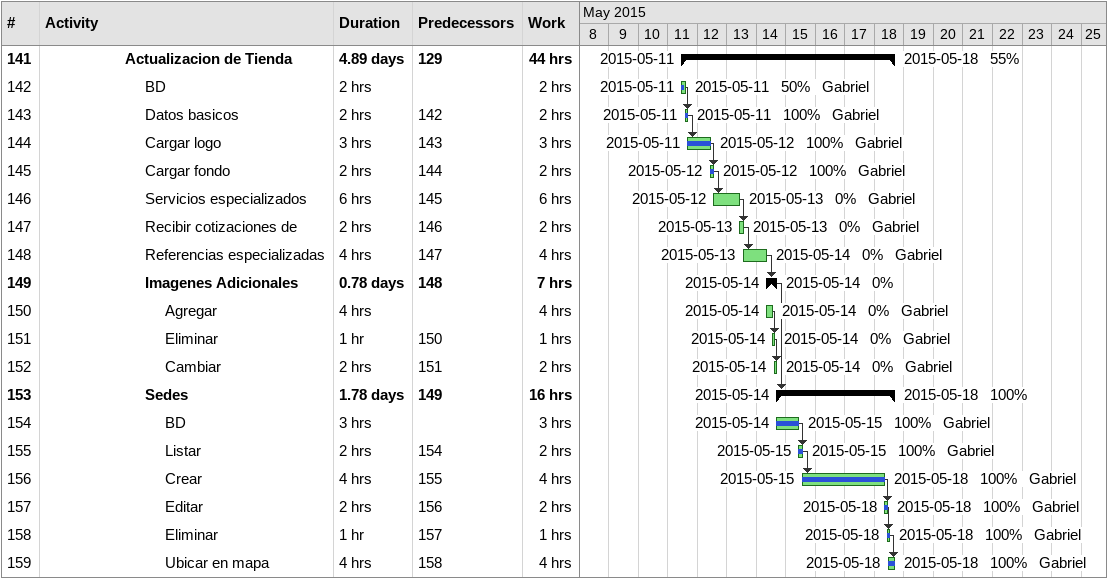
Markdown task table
| ID | Level | Task | Duration | Start | Finish | Predecessors | Resources | % complete | Work (h) |
|---|---|---|---|---|---|---|---|---|---|
| 141 | 5 | **Actualizacion de Tienda** | 4.89d | 2015-05-11 | 2015-05-18 | 129 |  | 55 | 44 |
| 142 | 6 | BD | 2h | 2015-05-11 | 2015-05-11 |  | Gabriel | 50 | 2 |
| 143 | 6 | Datos basicos | 2h | 2015-05-11 | 2015-05-11 | 142 | Gabriel | 100 | 2 |
| 144 | 6 | Cargar logo | 3h | 2015-05-11 | 2015-05-12 | 143 | Gabriel | 100 | 3 |
| 145 | 6 | Cargar fondo | 2h | 2015-05-12 | 2015-05-12 | 144 | Gabriel | 100 | 2 |
| 146 | 6 | Servicios especializados | 6h | 2015-05-12 | 2015-05-13 | 145 | Gabriel | 0 | 6 |
| 147 | 6 | Recibir cotizaciones de | 2h | 2015-05-13 | 2015-05-13 | 146 | Gabriel | 0 | 2 |
| 148 | 6 | Referencias especializadas | 4h | 2015-05-13 | 2015-05-14 | 147 | Gabriel | 0 | 4 |
| 149 | 6 | **Imagenes Adicionales** | 0.78d | 2015-05-14 | 2015-05-14 | 148 |  | 0 | 7 |
| 150 | 7 | Agregar | 4h | 2015-05-14 | 2015-05-14 |  | Gabriel | 0 | 4 |
| 151 | 7 | Eliminar | 1h | 2015-05-14 | 2015-05-14 | 150 | Gabriel | 0 | 1 |
| 152 | 7 | Cambiar | 2h | 2015-05-14 | 2015-05-14 | 151 | Gabriel | 0 | 2 |
| 153 | 6 | **Sedes** | 1.78d | 2015-05-14 | 2015-05-18 | 149 |  | 100 | 16 |
| 154 | 7 | BD | 3h | 2015-05-14 | 2015-05-15 |  | Gabriel | 100 | 3 |
| 155 | 7 | Listar | 2h | 2015-05-15 | 2015-05-15 | 154 | Gabriel | 100 | 2 |
| 156 | 7 | Crear | 4h | 2015-05-15 | 2015-05-18 | 155 | Gabriel | 100 | 4 |
| 157 | 7 | Editar | 2h | 2015-05-18 | 2015-05-18 | 156 | Gabriel | 100 | 2 |
| 158 | 7 | Eliminar | 1h | 2015-05-18 | 2015-05-18 | 157 | Gabriel | 100 | 1 |
| 159 | 7 | Ubicar en mapa | 4h | 2015-05-18 | 2015-05-18 | 158 | Gabriel | 100 | 4 |
